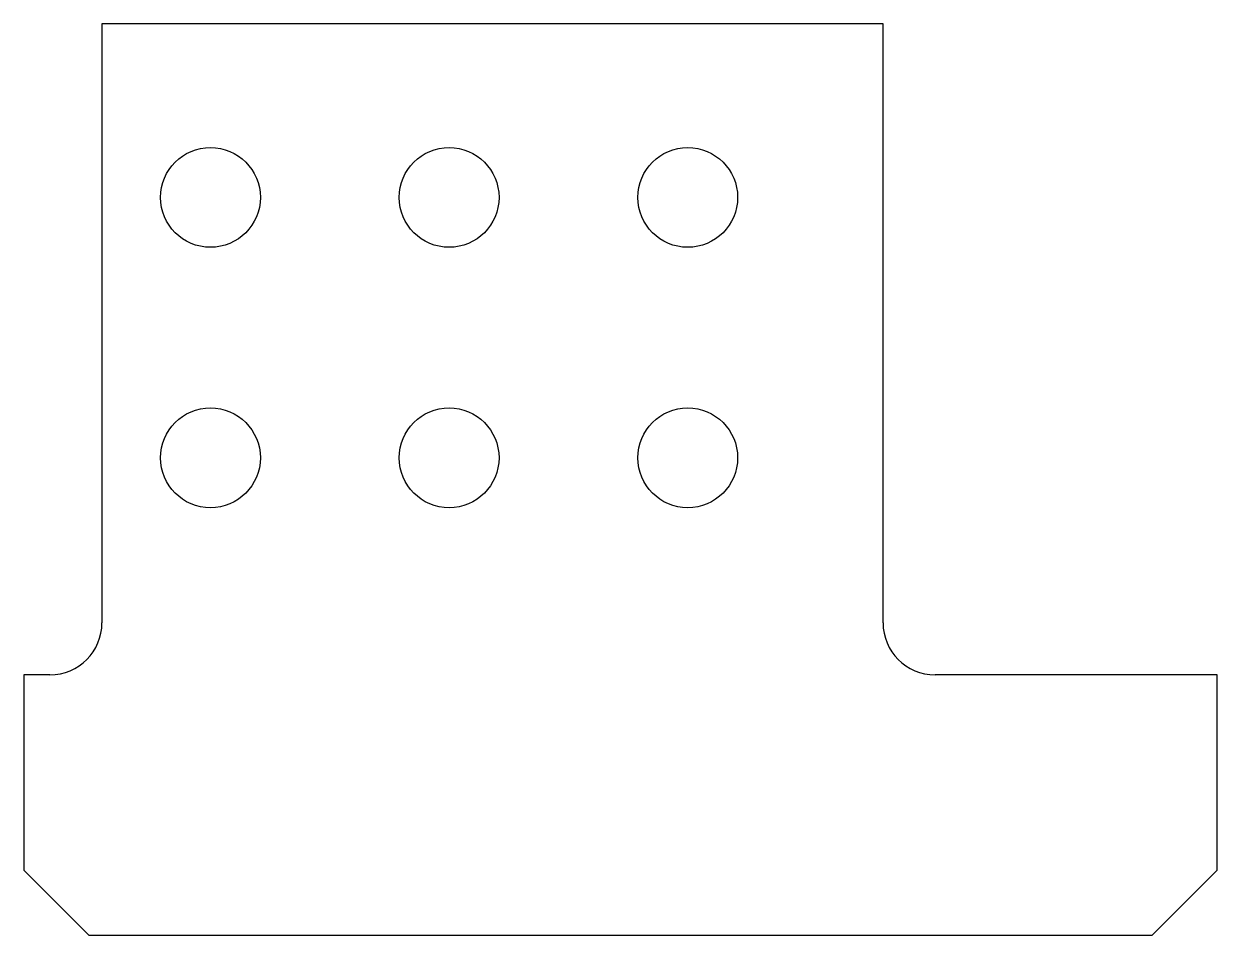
# Model space of a CAD drawing. Header units: millimetres. Extents: x 2704 to 2979, y 1904 to 2114.
import ezdxf

# ---------------------------------------------------------------- set-up
doc = ezdxf.new("R2010")
doc.units = ezdxf.units.MM

msp = doc.modelspace()

# ---------------------------------------------------------------- linework, layer by layer
for p, q in [((2902.08, 2114.21), (2722.08, 2114.21)), ((2722.08, 2114.21), (2722.08, 1976.21)), ((2902.08, 1976.21), (2902.08, 2114.21)), ((2710.08, 1964.21), (2704.08, 1964.21)), ((2704.08, 1964.21), (2704.08, 1919.21)), ((2979.08, 1964.21), (2914.08, 1964.21)), ((2979.08, 1919.21), (2979.08, 1964.21)), ((2704.08, 1919.21), (2719.08, 1904.21)), ((2964.08, 1904.21), (2979.08, 1919.21)), ((2719.08, 1904.21), (2964.08, 1904.21))]:
    msp.add_line(p, q)
for centre in [(2747.08, 2074.21), (2802.08, 2074.21), (2857.08, 2074.21), (2747.08, 2014.21), (2802.08, 2014.21), (2857.08, 2014.21)]:
    msp.add_circle(centre, 11.5)
for centre, start, end in [((2710.08, 1976.21), 270, 0), ((2914.08, 1976.21), 180, 270)]:
    msp.add_arc(centre, 12, start, end)

doc.saveas('drawing.dxf')
